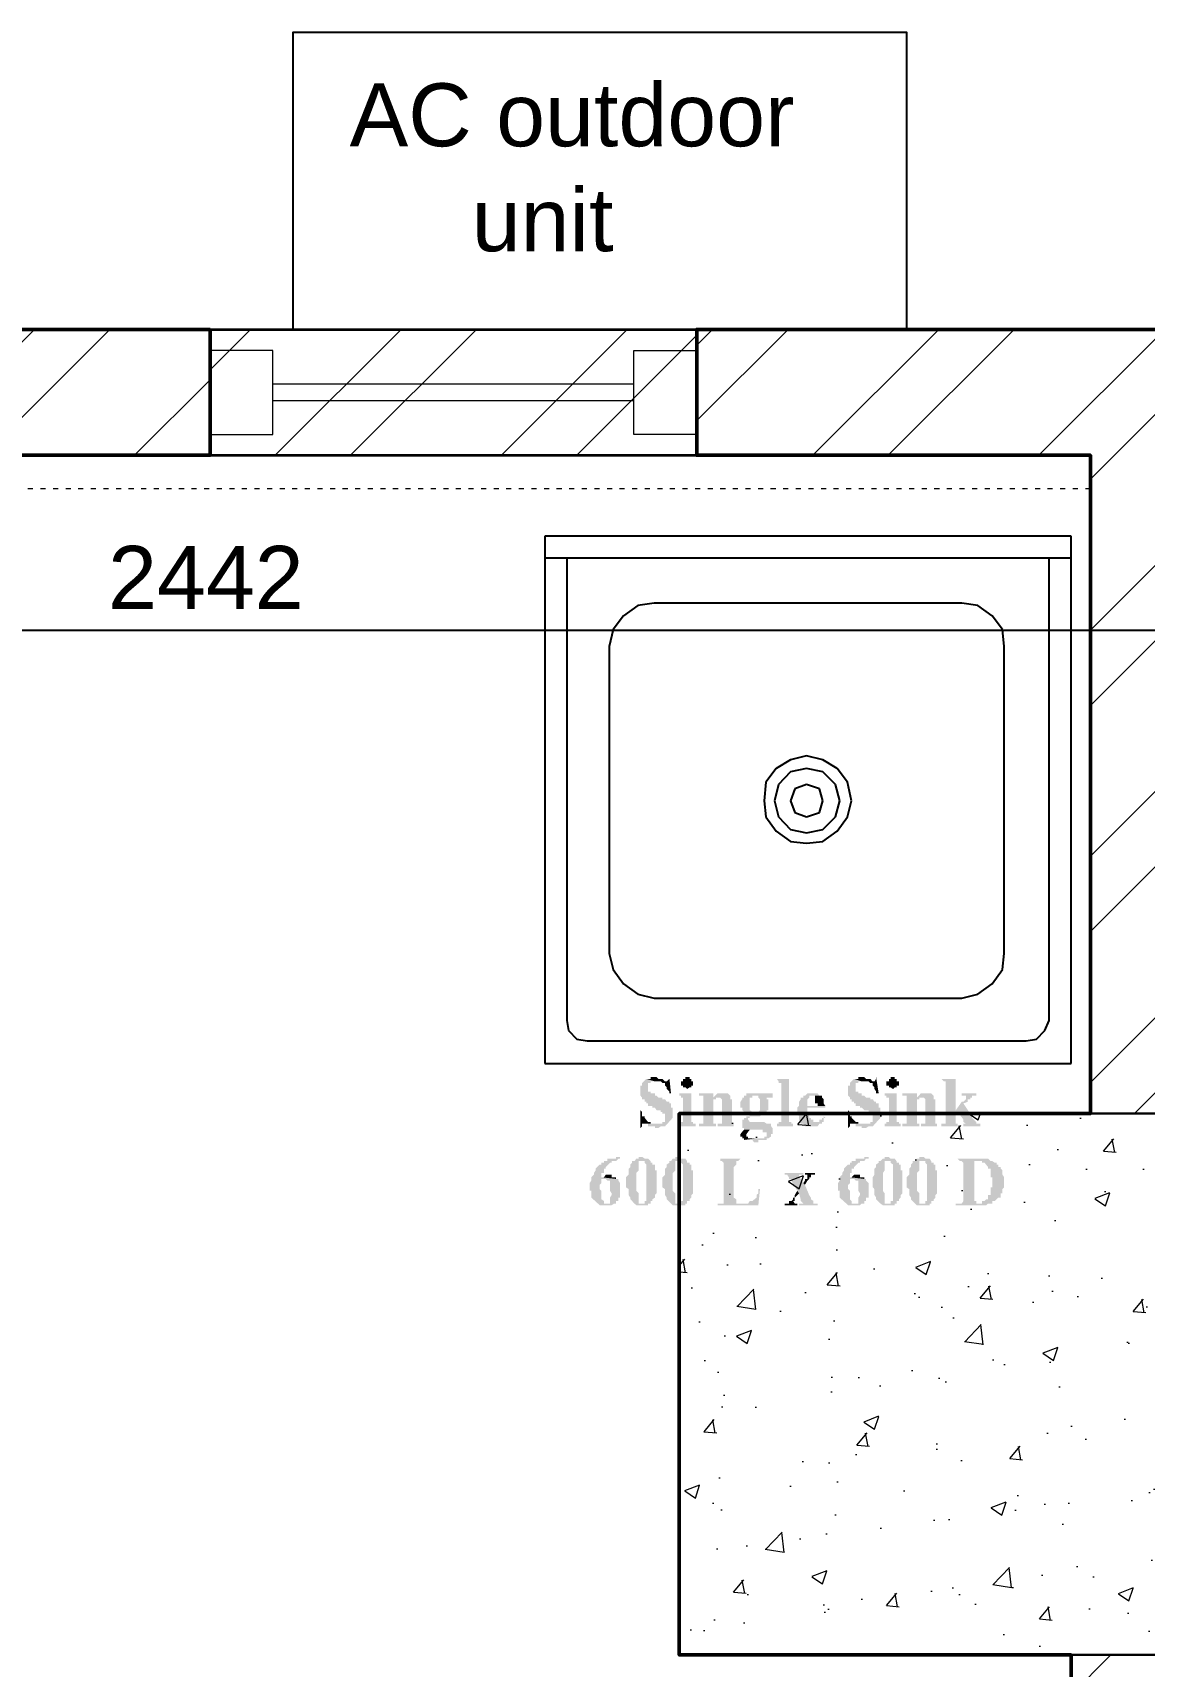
# Model space of a CAD drawing. Header units: millimetres. Extents: x 68727 to 319899, y -4876 to 265722.
# Drawn here: x 316072 to 317396, y 115647 to 117593 of the extents above; entities that cross this region are included whole.
import ezdxf

# ---------------------------------------------------------------- set-up
doc = ezdxf.new("R2010")
doc.units = ezdxf.units.MM
doc.linetypes.add('ACAD_ISO03W100', pattern=[30, 12, -18])
doc.linetypes.add('HIDDEN', pattern=[9.525, 6.35, -3.175])
doc.layers.add('glass', color=151, linetype='Continuous')
doc.layers.add('TEXTS', color=1, linetype='Continuous')
for name, color, linetype, lineweight in [('HACH', 252, 'Continuous', 13), ('LS_DR_Plan Beam', 9, 'HIDDEN', 0), ('LS_DR_Wall', 7, 'Continuous', 35), ('LS_DR_Window', 30, 'Continuous', 5), ('wall', 5, 'Continuous', 30)]:
    doc.layers.add(name, color=color, linetype=linetype, lineweight=lineweight)
doc.styles.get("Standard").update_dxf_attribs({"font": 'arial.ttf'})
doc.dimstyles.new('SC-25', dxfattribs={"dimtxt": 75, "dimasz": 0.4, "dimexe": 1, "dimexo": 100, "dimgap": 25, "dimtad": 1, "dimdec": 0, "dimzin": 0, "dimdsep": 46, "dimtxsty": 'Standard', "dimblk1": 'A1', "dimblk2": 'A1', "dimsah": 1, "dimcen": 0.09, "dimdle": 3, "dimclrd": 1, "dimclre": 1, "dimclrt": 1, "dimadec": 0, "dimazin": 0, "dimtfac": 1, "dimtdec": 0, "dimtofl": 0, "dimtmove": 0, "dimatfit": 2, "dimldrblk": 'A1', "dimfxl": 10, "dimfxlon": 1, "dimtolj": 1, "dimtzin": 0, "dimarcsym": 0})
pattern_1 = [(45, (-526060.14, -97174.19), (-134.70384, 134.70384), []), (45, (-525970.34, -97174.19), (-134.70384, 134.70384), [])]
pattern_2 = [(45, (141281.14, 34686.36), (-134.70384, 134.70384), []), (45, (141370.94, 34686.36), (-134.70384, 134.70384), [])]

# ---------------------------------------------------------------- blocks, each defined once
blk = doc.blocks.new('kitchen')
at = {"layer": 'glass', "linetype": 'Continuous', "lineweight": -3}
for points in [[(-8.29, 93.768), (-8.449, 93.592), (-8.537, 93.592), (-8.59, 93.556), (-8.66, 93.556), (-8.66, 93.592), (-8.801, 93.592), (-8.801, 93.645), (-8.502, 93.645), (-8.502, 93.68), (-8.449, 93.68), (-8.449, 93.856), (-8.502, 93.856), (-8.502, 93.891), (-8.537, 93.891), (-8.537, 93.927), (-8.625, 93.927), (-8.66, 93.98), (-8.713, 93.98), (-8.713, 94.015), (-8.801, 94.015), (-8.801, 94.068), (-8.837, 94.068), (-8.837, 94.103), (-8.872, 94.103), (-8.872, 94.156), (-8.925, 94.156), (-8.925, 94.191), (-8.96, 94.227), (-8.96, 94.438), (-8.925, 94.438), (-8.925, 94.491), (-8.837, 94.579), (-8.66, 94.526), (-8.749, 94.526), (-8.749, 94.491), (-8.801, 94.491), (-8.801, 94.315), (-8.749, 94.315), (-8.749, 94.28), (-8.66, 94.28), (-8.66, 94.227), (-8.625, 94.227), (-8.59, 94.191), (-8.502, 94.191), (-8.502, 94.156), (-8.449, 94.156), (-8.413, 94.103), (-8.361, 94.103), (-8.361, 94.068), (-8.325, 94.068), (-8.325, 93.98), (-8.29, 93.98), (-8.29, 93.768)], [(-8.449, 94.526), (-8.66, 94.526), (-8.837, 94.579), (-8.749, 94.579), (-8.749, 94.615), (-8.625, 94.615), (-8.59, 94.579), (-8.502, 94.579), (-8.449, 94.526)], [(-8.325, 94.28), (-8.361, 94.28), (-8.361, 94.315), (-8.413, 94.368), (-8.413, 94.403), (-8.449, 94.438), (-8.449, 94.491), (-8.502, 94.491), (-8.537, 94.526), (-8.413, 94.526), (-8.361, 94.579), (-8.361, 94.615), (-8.325, 94.28)], [(-7.867, 94.438), (-7.902, 94.438), (-7.902, 94.403), (-7.937, 94.403), (-7.99, 94.368), (-8.025, 94.403), (-8.078, 94.403), (-8.078, 94.438), (-8.114, 94.438), (-8.114, 94.526), (-8.078, 94.526), (-8.078, 94.579), (-8.025, 94.579), (-8.025, 94.615), (-7.937, 94.615), (-7.937, 94.579), (-7.902, 94.579), (-7.902, 94.526), (-7.867, 94.526), (-7.867, 94.438)], [(-5.785, 93.592), (-6.12, 93.592), (-6.12, 93.645), (-6.085, 93.645), (-6.085, 93.68), (-6.032, 93.68), (-6.032, 94.491), (-6.085, 94.491), (-6.085, 94.526), (-6.12, 94.579), (-5.873, 94.579), (-5.873, 93.68), (-5.821, 93.68), (-5.821, 93.645), (-5.785, 93.645), (-5.785, 93.592)], [(-3.968, 93.768), (-4.127, 93.592), (-4.215, 93.592), (-4.268, 93.556), (-4.356, 93.556), (-4.356, 93.592), (-4.48, 93.592), (-4.48, 93.645), (-4.18, 93.645), (-4.18, 93.68), (-4.127, 93.68), (-4.127, 93.856), (-4.18, 93.856), (-4.18, 93.891), (-4.215, 93.891), (-4.215, 93.927), (-4.304, 93.927), (-4.356, 93.98), (-4.392, 93.98), (-4.392, 94.015), (-4.48, 94.015), (-4.48, 94.068), (-4.515, 94.068), (-4.515, 94.103), (-4.568, 94.103), (-4.568, 94.156), (-4.603, 94.156), (-4.603, 94.191), (-4.639, 94.227), (-4.639, 94.438), (-4.603, 94.438), (-4.603, 94.491), (-4.515, 94.579), (-4.356, 94.526), (-4.427, 94.526), (-4.427, 94.491), (-4.48, 94.491), (-4.48, 94.315), (-4.427, 94.315), (-4.427, 94.28), (-4.356, 94.28), (-4.356, 94.227), (-4.304, 94.227), (-4.268, 94.191), (-4.18, 94.191), (-4.18, 94.156), (-4.127, 94.156), (-4.092, 94.103), (-4.057, 94.103), (-4.057, 94.068), (-4.004, 94.068), (-4.004, 93.98), (-3.968, 93.98), (-3.968, 93.768)], [(-4.127, 94.526), (-4.356, 94.526), (-4.515, 94.579), (-4.427, 94.579), (-4.427, 94.615), (-4.304, 94.615), (-4.268, 94.579), (-4.18, 94.579), (-4.127, 94.526)], [(-4.004, 94.28), (-4.057, 94.28), (-4.057, 94.315), (-4.092, 94.368), (-4.092, 94.403), (-4.127, 94.438), (-4.127, 94.491), (-4.18, 94.491), (-4.215, 94.526), (-4.092, 94.526), (-4.057, 94.579), (-4.057, 94.615), (-4.004, 94.28)], [(-3.58, 94.438), (-3.633, 94.438), (-3.633, 94.403), (-3.669, 94.403), (-3.704, 94.368), (-3.757, 94.403), (-3.792, 94.403), (-3.792, 94.438), (-3.845, 94.438), (-3.845, 94.526), (-3.792, 94.526), (-3.792, 94.579), (-3.757, 94.579), (-3.757, 94.615), (-3.669, 94.615), (-3.669, 94.579), (-3.633, 94.579), (-3.633, 94.526), (-3.58, 94.526), (-3.58, 94.438)], [(-2.363, 93.592), (-2.698, 93.592), (-2.698, 93.645), (-2.61, 93.645), (-2.61, 94.526), (-2.646, 94.526), (-2.698, 94.579), (-2.399, 94.579), (-2.399, 93.927), (-2.363, 93.891), (-2.399, 93.856), (-2.399, 93.645), (-2.363, 93.645), (-2.363, 93.592)], [(-7.814, 93.592), (-8.149, 93.592), (-8.149, 93.645), (-8.114, 93.645), (-8.114, 93.68), (-8.078, 93.68), (-8.078, 94.191), (-8.114, 94.191), (-8.114, 94.227), (-8.149, 94.227), (-8.149, 94.28), (-7.902, 94.28), (-7.902, 93.68), (-7.867, 93.68), (-7.867, 93.645), (-7.814, 93.645), (-7.814, 93.592)], [(-7.39, 93.592), (-7.743, 93.592), (-7.743, 93.645), (-7.655, 93.645), (-7.655, 94.227), (-7.743, 94.227), (-7.743, 94.28), (-7.443, 94.28), (-7.443, 94.191), (-7.39, 94.191), (-7.39, 94.156), (-7.443, 94.156), (-7.443, 93.645), (-7.39, 93.645), (-7.39, 93.592)], [(-7.02, 93.592), (-7.355, 93.592), (-7.355, 93.645), (-7.267, 93.645), (-7.267, 94.156), (-7.302, 94.191), (-7.443, 94.191), (-7.355, 94.28), (-7.143, 94.28), (-7.091, 94.227), (-7.091, 94.156), (-7.055, 94.156), (-7.055, 93.645), (-7.02, 93.645), (-7.02, 93.592)], [(-6.42, 93.856), (-6.473, 93.803), (-6.685, 93.803), (-6.72, 93.856), (-6.755, 93.856), (-6.844, 93.927), (-6.844, 93.98), (-6.879, 93.98), (-6.879, 94.103), (-6.844, 94.156), (-6.844, 94.191), (-6.808, 94.191), (-6.808, 94.227), (-6.755, 94.227), (-6.755, 94.28), (-6.597, 94.227), (-6.632, 94.227), (-6.632, 94.191), (-6.685, 94.191), (-6.685, 93.927), (-6.632, 93.891), (-6.632, 93.856), (-6.42, 93.856)], [(-6.209, 94.191), (-6.332, 94.191), (-6.332, 94.156), (-6.297, 94.156), (-6.297, 93.927), (-6.332, 93.927), (-6.332, 93.891), (-6.385, 93.891), (-6.385, 93.856), (-6.508, 93.856), (-6.508, 93.891), (-6.473, 93.927), (-6.473, 94.156), (-6.508, 94.191), (-6.508, 94.227), (-6.597, 94.227), (-6.755, 94.28), (-6.209, 94.28), (-6.209, 94.191)], [(-5.115, 93.98), (-5.485, 93.98), (-5.485, 93.856), (-5.45, 93.803), (-5.45, 93.768), (-5.415, 93.768), (-5.415, 93.733), (-5.362, 93.733), (-5.362, 93.68), (-5.626, 93.68), (-5.662, 93.733), (-5.662, 93.803), (-5.697, 93.856), (-5.697, 93.98), (-5.662, 94.015), (-5.662, 94.103), (-5.626, 94.156), (-5.626, 94.191), (-5.574, 94.191), (-5.574, 94.227), (-5.538, 94.227), (-5.485, 94.28), (-5.274, 94.28), (-5.238, 94.227), (-5.45, 94.227), (-5.45, 94.191), (-5.485, 94.156), (-5.485, 94.015), (-5.115, 94.015), (-5.115, 93.98)], [(-5.115, 94.015), (-5.274, 94.015), (-5.274, 94.068), (-5.327, 94.068), (-5.327, 94.227), (-5.186, 94.227), (-5.186, 94.191), (-5.15, 94.156), (-5.15, 94.068), (-5.115, 94.015)], [(-3.545, 93.592), (-3.88, 93.592), (-3.88, 93.645), (-3.845, 93.645), (-3.845, 93.68), (-3.792, 93.68), (-3.792, 94.191), (-3.845, 94.191), (-3.845, 94.227), (-3.88, 94.227), (-3.88, 94.28), (-3.633, 94.28), (-3.633, 93.68), (-3.58, 93.68), (-3.58, 93.645), (-3.545, 93.645), (-3.545, 93.592)], [(-3.157, 93.592), (-3.51, 93.592), (-3.51, 93.645), (-3.422, 93.645), (-3.422, 94.227), (-3.51, 94.227), (-3.51, 94.28), (-3.21, 94.28), (-3.21, 94.191), (-3.157, 94.191), (-3.157, 94.156), (-3.21, 94.156), (-3.21, 93.645), (-3.157, 93.645), (-3.157, 93.592)], [(-2.787, 93.592), (-3.122, 93.592), (-3.122, 93.645), (-3.034, 93.645), (-3.034, 94.156), (-3.069, 94.191), (-3.21, 94.191), (-3.122, 94.28), (-2.91, 94.28), (-2.857, 94.227), (-2.857, 94.156), (-2.822, 94.156), (-2.822, 93.645), (-2.787, 93.645), (-2.787, 93.592)], [(-1.887, 93.592), (-2.24, 93.592), (-2.24, 93.645), (-2.187, 93.645), (-2.24, 93.68), (-2.24, 93.733), (-2.363, 93.891), (-2.399, 93.927), (-2.275, 94.103), (-2.24, 94.103), (-2.187, 94.156), (-2.187, 94.227), (-2.275, 94.227), (-2.275, 94.28), (-1.975, 94.28), (-1.975, 94.227), (-2.063, 94.227), (-2.063, 94.191), (-2.099, 94.191), (-2.099, 94.156), (-2.152, 94.156), (-2.152, 94.103), (-2.24, 94.068), (-2.063, 93.803), (-2.063, 93.768), (-1.975, 93.68), (-1.975, 93.645), (-1.887, 93.645), (-1.887, 93.592)], [(-8.749, 93.645), (-8.925, 93.645), (-8.925, 93.592), (-8.96, 93.556), (-8.96, 93.927), (-8.925, 93.891), (-8.925, 93.803), (-8.872, 93.803), (-8.872, 93.768), (-8.801, 93.68), (-8.749, 93.68), (-8.749, 93.645)], [(-6.209, 93.433), (-6.244, 93.433), (-6.244, 93.38), (-6.297, 93.345), (-6.332, 93.345), (-6.332, 93.309), (-6.508, 93.309), (-6.508, 93.256), (-6.597, 93.256), (-6.632, 93.309), (-6.808, 93.309), (-6.544, 93.345), (-6.385, 93.345), (-6.385, 93.38), (-6.332, 93.38), (-6.332, 93.468), (-6.42, 93.468), (-6.42, 93.521), (-6.808, 93.521), (-6.808, 93.556), (-6.844, 93.556), (-6.844, 93.733), (-6.808, 93.733), (-6.808, 93.768), (-6.755, 93.768), (-6.755, 93.803), (-6.685, 93.803), (-6.685, 93.768), (-6.72, 93.768), (-6.72, 93.733), (-6.685, 93.68), (-6.385, 93.68), (-6.332, 93.645), (-6.244, 93.645), (-6.244, 93.592), (-6.209, 93.556), (-6.209, 93.433)], [(-5.115, 93.768), (-5.15, 93.768), (-5.15, 93.68), (-5.186, 93.68), (-5.186, 93.645), (-5.238, 93.645), (-5.274, 93.592), (-5.538, 93.592), (-5.574, 93.645), (-5.626, 93.645), (-5.626, 93.68), (-5.238, 93.68), (-5.238, 93.733), (-5.186, 93.733), (-5.186, 93.768), (-5.15, 93.768), (-5.15, 93.803), (-5.115, 93.768)], [(-4.427, 93.645), (-4.603, 93.645), (-4.603, 93.592), (-4.639, 93.556), (-4.639, 93.927), (-4.603, 93.891), (-4.603, 93.803), (-4.568, 93.803), (-4.568, 93.768), (-4.48, 93.68), (-4.427, 93.68), (-4.427, 93.645)], [(-6.544, 93.345), (-6.808, 93.309), (-6.808, 93.345), (-6.844, 93.345), (-6.844, 93.38), (-6.879, 93.38), (-6.879, 93.433), (-6.808, 93.521), (-6.685, 93.521), (-6.755, 93.433), (-6.755, 93.38), (-6.72, 93.38), (-6.72, 93.345), (-6.544, 93.345)], [(-9.384, 92.921), (-9.419, 92.921), (-9.472, 92.868), (-9.56, 92.868), (-9.56, 92.833), (-9.595, 92.833), (-9.683, 92.745), (-9.683, 92.71), (-9.719, 92.71), (-9.719, 92.621), (-9.772, 92.621), (-9.772, 92.533), (-9.472, 92.498), (-9.772, 92.498), (-9.772, 92.41), (-9.807, 92.375), (-9.807, 92.286), (-9.772, 92.251), (-9.772, 92.075), (-9.719, 92.039), (-9.719, 91.986), (-9.507, 91.986), (-9.56, 91.951), (-9.807, 91.951), (-9.983, 92.11), (-9.983, 92.251), (-10.019, 92.251), (-10.019, 92.41), (-9.983, 92.463), (-9.983, 92.533), (-9.93, 92.586), (-9.93, 92.621), (-9.895, 92.674), (-9.895, 92.71), (-9.807, 92.798), (-9.772, 92.798), (-9.772, 92.833), (-9.719, 92.833), (-9.719, 92.868), (-9.648, 92.868), (-9.648, 92.921), (-9.472, 92.921), (-9.472, 92.957), (-9.384, 92.957), (-9.384, 92.921)], [(-8.801, 92.921), (-8.925, 92.868), (-8.996, 92.868), (-8.996, 92.674), (-9.048, 92.621), (-9.048, 92.251), (-8.996, 92.198), (-8.996, 91.986), (-9.084, 91.986), (-9.172, 92.075), (-9.172, 92.11), (-9.207, 92.163), (-9.207, 92.286), (-9.26, 92.322), (-9.26, 92.533), (-9.207, 92.586), (-9.207, 92.71), (-9.172, 92.745), (-9.172, 92.798), (-9.137, 92.833), (-9.137, 92.868), (-9.084, 92.868), (-9.048, 92.921), (-8.996, 92.921), (-8.996, 92.957), (-8.925, 92.957), (-8.872, 92.921), (-8.801, 92.921)], [(-8.625, 92.198), (-8.66, 92.163), (-8.66, 92.11), (-8.713, 92.075), (-8.713, 92.039), (-8.749, 92.039), (-8.749, 91.986), (-8.801, 91.986), (-8.801, 91.951), (-9.048, 91.951), (-9.084, 91.986), (-8.872, 91.986), (-8.872, 92.039), (-8.837, 92.039), (-8.837, 92.798), (-8.872, 92.833), (-8.872, 92.868), (-8.925, 92.868), (-8.801, 92.921), (-8.749, 92.868), (-8.749, 92.833), (-8.713, 92.833), (-8.713, 92.798), (-8.66, 92.798), (-8.66, 92.674), (-8.625, 92.674), (-8.625, 92.198)], [(-8.025, 92.921), (-8.149, 92.868), (-8.237, 92.868), (-8.237, 92.674), (-8.29, 92.621), (-8.29, 92.251), (-8.237, 92.198), (-8.237, 91.986), (-8.325, 91.986), (-8.413, 92.075), (-8.413, 92.11), (-8.449, 92.163), (-8.449, 92.286), (-8.502, 92.322), (-8.502, 92.533), (-8.449, 92.586), (-8.449, 92.71), (-8.413, 92.745), (-8.413, 92.798), (-8.361, 92.833), (-8.361, 92.868), (-8.325, 92.868), (-8.29, 92.921), (-8.237, 92.921), (-8.237, 92.957), (-8.149, 92.957), (-8.114, 92.921), (-8.025, 92.921)], [(-7.867, 92.198), (-7.902, 92.163), (-7.902, 92.11), (-7.937, 92.075), (-7.937, 92.039), (-7.99, 92.039), (-7.99, 91.986), (-8.025, 91.986), (-8.025, 91.951), (-8.29, 91.951), (-8.325, 91.986), (-8.114, 91.986), (-8.114, 92.039), (-8.078, 92.039), (-8.078, 92.798), (-8.114, 92.833), (-8.114, 92.868), (-8.149, 92.868), (-8.025, 92.921), (-7.99, 92.868), (-7.99, 92.833), (-7.937, 92.833), (-7.937, 92.798), (-7.902, 92.798), (-7.902, 92.674), (-7.867, 92.674), (-7.867, 92.198)], [(-6.879, 92.921), (-6.932, 92.868), (-6.967, 92.868), (-6.967, 92.798), (-7.02, 92.745), (-7.02, 92.11), (-6.967, 92.075), (-6.967, 91.986), (-7.232, 91.986), (-7.232, 92.833), (-7.267, 92.868), (-7.302, 92.868), (-7.302, 92.921), (-6.879, 92.921)], [(-4.215, 92.921), (-4.268, 92.921), (-4.304, 92.868), (-4.392, 92.868), (-4.392, 92.833), (-4.427, 92.833), (-4.515, 92.745), (-4.515, 92.71), (-4.568, 92.71), (-4.568, 92.621), (-4.603, 92.621), (-4.603, 92.533), (-4.304, 92.498), (-4.603, 92.498), (-4.603, 92.41), (-4.639, 92.375), (-4.639, 92.286), (-4.603, 92.251), (-4.603, 92.075), (-4.568, 92.039), (-4.568, 91.986), (-4.356, 91.986), (-4.392, 91.951), (-4.639, 91.951), (-4.815, 92.11), (-4.815, 92.251), (-4.85, 92.251), (-4.85, 92.41), (-4.815, 92.463), (-4.815, 92.533), (-4.762, 92.586), (-4.762, 92.621), (-4.727, 92.674), (-4.727, 92.71), (-4.639, 92.798), (-4.603, 92.798), (-4.603, 92.833), (-4.568, 92.833), (-4.568, 92.868), (-4.48, 92.868), (-4.48, 92.921), (-4.304, 92.921), (-4.304, 92.957), (-4.215, 92.957), (-4.215, 92.921)], [(-3.669, 92.921), (-3.792, 92.868), (-3.88, 92.868), (-3.88, 92.674), (-3.916, 92.621), (-3.916, 92.251), (-3.88, 92.198), (-3.88, 91.986), (-3.968, 91.986), (-4.057, 92.075), (-4.057, 92.11), (-4.092, 92.163), (-4.092, 92.286), (-4.127, 92.322), (-4.127, 92.533), (-4.092, 92.586), (-4.092, 92.71), (-4.057, 92.745), (-4.057, 92.798), (-4.004, 92.833), (-4.004, 92.868), (-3.968, 92.868), (-3.916, 92.921), (-3.88, 92.921), (-3.88, 92.957), (-3.792, 92.957), (-3.757, 92.921), (-3.669, 92.921)], [(-3.51, 92.198), (-3.545, 92.163), (-3.545, 92.11), (-3.58, 92.075), (-3.58, 92.039), (-3.633, 92.039), (-3.633, 91.986), (-3.669, 91.986), (-3.669, 91.951), (-3.916, 91.951), (-3.968, 91.986), (-3.757, 91.986), (-3.757, 92.039), (-3.704, 92.039), (-3.704, 92.798), (-3.757, 92.833), (-3.757, 92.868), (-3.792, 92.868), (-3.669, 92.921), (-3.633, 92.868), (-3.633, 92.833), (-3.58, 92.833), (-3.58, 92.798), (-3.545, 92.798), (-3.545, 92.674), (-3.51, 92.674), (-3.51, 92.198)], [(-2.945, 92.921), (-3.069, 92.868), (-3.157, 92.868), (-3.157, 92.674), (-3.21, 92.621), (-3.21, 92.251), (-3.157, 92.198), (-3.157, 91.986), (-3.245, 91.986), (-3.333, 92.075), (-3.333, 92.11), (-3.369, 92.163), (-3.369, 92.286), (-3.422, 92.322), (-3.422, 92.533), (-3.369, 92.586), (-3.369, 92.71), (-3.333, 92.745), (-3.333, 92.798), (-3.298, 92.833), (-3.298, 92.868), (-3.245, 92.868), (-3.21, 92.921), (-3.157, 92.921), (-3.157, 92.957), (-3.069, 92.957), (-3.034, 92.921), (-2.945, 92.921)], [(-2.787, 92.198), (-2.822, 92.163), (-2.822, 92.11), (-2.857, 92.075), (-2.857, 92.039), (-2.91, 92.039), (-2.91, 91.986), (-2.945, 91.986), (-2.945, 91.951), (-3.21, 91.951), (-3.245, 91.986), (-3.034, 91.986), (-3.034, 92.039), (-2.998, 92.039), (-2.998, 92.798), (-3.034, 92.833), (-3.034, 92.868), (-3.069, 92.868), (-2.945, 92.921), (-2.91, 92.868), (-2.91, 92.833), (-2.857, 92.833), (-2.857, 92.798), (-2.822, 92.798), (-2.822, 92.674), (-2.787, 92.674), (-2.787, 92.198)], [(-1.728, 91.986), (-1.764, 91.951), (-2.399, 91.951), (-2.399, 91.986), (-2.275, 91.986), (-2.24, 92.039), (-2.24, 92.833), (-2.275, 92.868), (-2.011, 92.868), (-2.011, 92.039), (-1.975, 92.039), (-1.975, 91.986), (-1.728, 91.986)], [(-1.393, 92.322), (-1.428, 92.286), (-1.428, 92.198), (-1.464, 92.198), (-1.464, 92.11), (-1.517, 92.11), (-1.587, 92.039), (-1.64, 92.039), (-1.64, 91.986), (-1.852, 91.986), (-1.852, 92.039), (-1.799, 92.039), (-1.764, 92.075), (-1.728, 92.075), (-1.728, 92.163), (-1.675, 92.163), (-1.675, 92.322), (-1.64, 92.322), (-1.64, 92.533), (-1.675, 92.533), (-1.675, 92.71), (-1.728, 92.71), (-1.728, 92.745), (-1.799, 92.833), (-1.852, 92.833), (-1.852, 92.868), (-2.31, 92.868), (-2.363, 92.921), (-1.728, 92.921), (-1.675, 92.868), (-1.64, 92.868), (-1.587, 92.833), (-1.552, 92.833), (-1.552, 92.798), (-1.517, 92.798), (-1.517, 92.745), (-1.464, 92.745), (-1.464, 92.71), (-1.428, 92.674), (-1.428, 92.586), (-1.393, 92.533), (-1.393, 92.322)], [(-9.472, 92.498), (-9.772, 92.533), (-9.719, 92.533), (-9.683, 92.586), (-9.56, 92.586), (-9.56, 92.533), (-9.472, 92.533), (-9.472, 92.498)], [(-9.384, 92.11), (-9.419, 92.11), (-9.419, 92.039), (-9.472, 92.039), (-9.472, 91.986), (-9.595, 91.986), (-9.595, 92.11), (-9.56, 92.163), (-9.56, 92.198), (-9.595, 92.251), (-9.595, 92.463), (-9.648, 92.463), (-9.683, 92.498), (-9.419, 92.498), (-9.419, 92.463), (-9.384, 92.41), (-9.384, 92.11)], [(-5.274, 91.951), (-5.662, 91.951), (-5.662, 91.986), (-5.574, 91.986), (-5.626, 92.039), (-5.626, 92.075), (-5.662, 92.198), (-5.697, 92.251), (-5.821, 92.463), (-5.821, 92.498), (-5.873, 92.498), (-5.873, 92.533), (-5.909, 92.586), (-5.962, 92.586), (-5.962, 92.621), (-5.574, 92.621), (-5.574, 92.586), (-5.662, 92.586), (-5.662, 92.533), (-5.626, 92.498), (-5.574, 92.41), (-5.538, 92.375), (-5.45, 92.163), (-5.415, 92.11), (-5.415, 92.075), (-5.362, 92.039), (-5.362, 91.986), (-5.274, 91.986), (-5.274, 91.951)], [(-5.327, 92.586), (-5.415, 92.586), (-5.415, 92.533), (-5.45, 92.533), (-5.45, 92.498), (-5.485, 92.463), (-5.538, 92.375), (-5.574, 92.41), (-5.538, 92.463), (-5.538, 92.498), (-5.485, 92.498), (-5.485, 92.586), (-5.538, 92.586), (-5.538, 92.621), (-5.327, 92.621), (-5.327, 92.586)], [(-4.304, 92.498), (-4.603, 92.533), (-4.568, 92.533), (-4.515, 92.586), (-4.392, 92.586), (-4.392, 92.533), (-4.304, 92.533), (-4.304, 92.498)], [(-4.215, 92.11), (-4.268, 92.11), (-4.268, 92.039), (-4.304, 92.039), (-4.304, 91.986), (-4.427, 91.986), (-4.427, 92.11), (-4.392, 92.163), (-4.392, 92.198), (-4.427, 92.251), (-4.427, 92.463), (-4.48, 92.463), (-4.515, 92.498), (-4.268, 92.498), (-4.268, 92.463), (-4.215, 92.41), (-4.215, 92.11)], [(-6.473, 92.286), (-6.508, 91.951), (-7.355, 91.951), (-7.355, 91.986), (-6.72, 91.986), (-6.685, 92.039), (-6.632, 92.039), (-6.544, 92.11), (-6.544, 92.163), (-6.508, 92.198), (-6.508, 92.286), (-6.473, 92.286)], [(-5.662, 92.198), (-5.75, 92.11), (-5.75, 92.039), (-5.785, 92.039), (-5.75, 91.986), (-5.697, 91.986), (-5.697, 91.951), (-5.962, 91.951), (-5.962, 91.986), (-5.873, 91.986), (-5.873, 92.039), (-5.821, 92.039), (-5.785, 92.075), (-5.785, 92.11), (-5.75, 92.11), (-5.75, 92.163), (-5.697, 92.251), (-5.662, 92.198)]]:
    blk.add_hatch(color=256, dxfattribs=at).paths.add_polyline_path(points)
at = {"layer": 'glass', "lineweight": -3}
for p, q in [((0, 105.868), (-10.953, 105.868)), ((-10.953, 105.868), (-10.953, 94.897)), ((0, 94.897), (0, 105.868)), ((0, 105.41), (-10.953, 105.41)), ((-10.495, 105.41), (-10.495, 95.796)), ((-0.458, 95.796), (-0.458, 105.41)), ((-9.013, 104.422), (-9.313, 104.21)), ((-8.678, 104.475), (-9.013, 104.422)), ((-2.275, 104.475), (-8.678, 104.475)), ((-8.678, 104.475), (-8.678, 104.475)), ((-1.94, 104.422), (-2.275, 104.475)), ((-1.64, 104.21), (-1.94, 104.422)), ((-9.313, 104.21), (-9.525, 103.928)), ((-1.428, 103.928), (-1.64, 104.21)), ((-9.525, 103.928), (-9.613, 103.575)), ((-1.393, 103.575), (-1.428, 103.928)), ((-9.613, 103.575), (-9.613, 97.19)), ((-1.393, 97.19), (-1.393, 103.575)), ((-5.503, 101.3), (-5.838, 101.212)), ((-5.168, 101.212), (-5.503, 101.3)), ((-6.138, 101.035), (-6.35, 100.753)), ((-5.838, 101.212), (-6.138, 101.035)), ((-5.838, 100.965), (-6.085, 100.7)), ((-5.503, 101.035), (-5.838, 100.965)), ((-5.168, 100.965), (-5.503, 101.035)), ((-4.868, 101.035), (-5.168, 101.212)), ((-4.903, 100.7), (-5.168, 100.965)), ((-4.656, 100.753), (-4.868, 101.035)), ((-6.35, 100.753), (-6.385, 100.365)), ((-6.085, 100.7), (-6.173, 100.365)), ((-5.75, 100.612), (-5.838, 100.365)), ((-5.503, 100.7), (-5.75, 100.612)), ((-5.238, 100.612), (-5.503, 100.7)), ((-5.168, 100.365), (-5.238, 100.612)), ((-4.815, 100.365), (-4.903, 100.7)), ((-4.568, 100.365), (-4.656, 100.753)), ((-6.385, 100.365), (-6.35, 100.03)), ((-6.385, 100.365), (-6.385, 100.365)), ((-6.173, 100.365), (-6.085, 100.03)), ((-6.173, 100.365), (-6.173, 100.365)), ((-5.838, 100.365), (-5.75, 100.118)), ((-5.838, 100.365), (-5.838, 100.365)), ((-5.238, 100.118), (-5.168, 100.365)), ((-4.903, 100.03), (-4.815, 100.365)), ((-4.656, 100.03), (-4.568, 100.365)), ((-6.35, 100.03), (-6.138, 99.73)), ((-6.085, 100.03), (-5.838, 99.765)), ((-5.75, 100.118), (-5.503, 100.03)), ((-5.503, 100.03), (-5.238, 100.118)), ((-5.168, 99.765), (-4.903, 100.03)), ((-4.868, 99.73), (-4.656, 100.03)), ((-6.138, 99.73), (-5.838, 99.518)), ((-5.838, 99.765), (-5.503, 99.695)), ((-5.503, 99.695), (-5.168, 99.765)), ((-5.168, 99.518), (-4.868, 99.73)), ((-5.838, 99.518), (-5.503, 99.483)), ((-5.503, 99.483), (-5.168, 99.518)), ((-9.613, 97.19), (-9.525, 96.855)), ((-1.428, 96.855), (-1.393, 97.19)), ((-9.525, 96.855), (-9.313, 96.555)), ((-1.64, 96.555), (-1.428, 96.855)), ((-9.313, 96.555), (-9.013, 96.343)), ((-1.94, 96.343), (-1.64, 96.555)), ((-9.013, 96.343), (-8.678, 96.255)), ((-8.678, 96.255), (-2.275, 96.255)), ((-2.275, 96.255), (-1.94, 96.343)), ((-10.495, 95.796), (-10.46, 95.585)), ((-10.46, 95.585), (-10.283, 95.408)), ((-0.723, 95.408), (-0.546, 95.585)), ((-0.546, 95.585), (-0.458, 95.796)), ((-10.283, 95.408), (-10.071, 95.373)), ((-10.071, 95.373), (-0.935, 95.373)), ((-0.935, 95.373), (-0.723, 95.408)), ((-10.953, 94.897), (0, 94.897))]:
    blk.add_line(p, q, dxfattribs=at)
blk = doc.blocks.new('A1')
at = {"layer": 'wall', "color": 1}
for p, q in [((-138.1, 0), (-167.3, 40.5)), ((-167.3, -40.5), (-138.1, 0))]:
    blk.add_line(p, q, dxfattribs=at)
for centre, start, end in [((53.3, 586.5), 248, 264.8035), ((53.3, -586.5), 95.1965, 112)]:
    blk.add_arc(centre, 588.9, start, end, dxfattribs=at)
blk = doc.blocks.new('*D1064')
at = {"color": 1, "lineweight": -2, "transparency": 16777216}
for p, q in [((315056.8, 116871.5), (315056.8, 116882.5)), ((315057.2, 116881.5), (317498.5, 116881.5)), ((317498.9, 116871.5), (317498.9, 116882.5))]:
    blk.add_line(p, q, dxfattribs=at)
at = {"layer": 'Defpoints', "color": 0, "transparency": 16777216}
for p in [(317498.9, 116881.5), (315056.8, 116385.2), (317498.9, 116385.2)]:
    blk.add_point(p, dxfattribs=at)
at = {"color": 1, "lineweight": -2, "transparency": 16777216, "xscale": 0.4, "yscale": 0.4, "zscale": 0.4, "rotation": 180}
blk.add_blockref('A1', (315056.8, 116881.5), dxfattribs=at)
at = {"color": 1, "lineweight": -2, "transparency": 16777216, "xscale": 0.4, "yscale": 0.4, "zscale": 0.4}
blk.add_blockref('A1', (317498.9, 116881.5), dxfattribs=at)
at = {"color": 1, "transparency": 16777216, "insert": (316277.9, 116944.2), "char_height": 75, "attachment_point": 5}
blk.add_mtext('\\A1;2442', dxfattribs=at)

msp = doc.modelspace()

# ---------------------------------------------------------------- hatches: boundary and pattern name
at = {"layer": 'HACH'}
h = msp.add_hatch(dxfattribs=at)
h.set_pattern_fill('ANSI32', color=5, scale=20)
h.set_pattern_definition(pattern_2)
h.paths.add_polyline_path([(313703.9, 117239.6), (314298.9, 117239.6), (314298.9, 117089.6), (313703.9, 117089.6)])
h.paths.add_polyline_path([(314743.9, 117239.6), (315340.9, 117239.6), (315340.9, 117089.6), (314743.9, 117089.6)])
h.paths.add_polyline_path([(316282.9, 117239.6), (316862.9, 117239.6), (316862.9, 117089.6), (316282.9, 117089.6)])
h = msp.add_hatch(dxfattribs=at)
h.set_pattern_fill('ANSI32', color=256, scale=20)
h.set_pattern_definition(pattern_1)
h.paths.add_polyline_path([(316282.9, 117239.6), (315340.9, 117239.6), (315340.9, 117089.6), (316282.9, 117089.6)])
h = msp.add_hatch(dxfattribs=at)
h.set_pattern_fill('ANSI32', color=256, scale=20)
h.set_pattern_definition(pattern_1)
h.paths.add_polyline_path([(317498.9, 117239.6), (316862.9, 117239.6), (316862.9, 117089.6), (317331.9, 117089.6), (317331.9, 116305.6), (317498.9, 116305.6)])
h = msp.add_hatch(dxfattribs=at)
h.set_pattern_fill('AR-CONC', color=256)
h.set_pattern_definition([(50, (-526060.14, -97174.19), (182.18467, -15.939086), [19.05, -209.55]), (355, (-526060.14, -97174.19), (-35.24342, 191.056845), [15.24, -167.640584]), (100.451445, (-526044.96, -97175.52), (146.941247, 175.117752), [16.19001, -178.090245]), (46.1842, (-526060.14, -97123.4), (271.07904, -42.04233), [28.575, -314.325]), (96.635558, (-526037.55, -97126.9), (237.404134, 247.426125), [24.28502, -267.13561]), (351.18415, (-526060.14, -97123.4), (237.40413, 247.426125), [22.85997, -251.45973]), (21, (-526034.74, -97136.09), (151.61439, -102.265198), [19.05, -209.55]), (326, (-526034.74, -97136.09), (61.80203, 184.187966), [15.24, -167.64]), (71.451445, (-526022.1, -97144.61), (213.41642, 81.92277), [16.19001, -178.089938]), (37.5, (-526060.14, -97174.19), (3.0886033, 84.555039), [0, -165.608, 0, -170.18, 0, -168.275]), (7.5, (-526060.14, -97174.19), (66.8196625, 100.180575), [0, -97.028, 0, -161.798, 0, -64.135]), (327.5, (-526116.78, -97174.19), (135.590595, -5.728744), [0, -63.5, 0, -198.12, 0, -262.89]), (317.5, (-526142.18, -97174.19), (148.129181, 25.426491), [0, -82.55, 0, -131.572, 0, -186.69])])
h.paths.add_polyline_path([(317498.9, 116305.6), (316841.9, 116305.6), (316841.9, 115660.6), (317498.9, 115660.6)])
h = msp.add_hatch(dxfattribs=at)
h.set_pattern_fill('ANSI32', color=256, scale=20)
h.set_pattern_definition(pattern_2)
h.paths.add_polyline_path([(317498.9, 115660.6), (317308.9, 115660.6), (317308.9, 114397.6), (317331.8, 114217.6), (317308.9, 114217.6), (317308.9, 111540.6), (317498.9, 111540.6)])

# ---------------------------------------------------------------- linework, layer by layer
msp.add_lwpolyline([(316381.5, 117239.6), (317113.1, 117239.6), (317113.1, 117593.1), (316381.5, 117593.1)], close=True)
at = {"color": 5}
msp.add_lwpolyline([(316282.9, 117239.6), (316862.9, 117239.6), (316862.9, 117089.6), (316282.9, 117089.6)], close=True, dxfattribs=at)
at = {"layer": 'LS_DR_Plan Beam', "linetype": 'ACAD_ISO03W100', "ltscale": 0.5}
msp.add_line((317331.9, 117049.6), (313473.9, 117049.6), dxfattribs=at)
at = {"layer": 'LS_DR_Wall', "color": 8, "ltscale": 0.25}
for p, q in [((316282.9, 117239.6), (316862.9, 117239.6)), ((316282.9, 117089.6), (316862.9, 117089.6))]:
    msp.add_line(p, q, dxfattribs=at)
at = {"layer": 'LS_DR_Wall', "lineweight": 50, "ltscale": 0.25}
msp.add_lwpolyline([(316282.9, 117239.6), (315340.9, 117239.6), (315340.9, 117089.6), (316282.9, 117089.6)], close=True, dxfattribs=at)
msp.add_lwpolyline([(317498.9, 110029.6), (317498.9, 117239.6), (316862.9, 117239.6), (316862.9, 117089.6), (317331.9, 117089.6), (317331.9, 116305.6), (316841.9, 116305.6), (316841.9, 115660.6), (317308.9, 115660.6), (317308.9, 114397.6), (317308.9, 114397.6), (317308.9, 114217.6), (317308.9, 114217.6), (317308.9, 111540.6), (316878.9, 111540.6), (316878.9, 110930.6), (317308.9, 110930.6), (317308.9, 110029.6)], dxfattribs=at)
at = {"layer": 'LS_DR_Wall', "lineweight": 30, "ltscale": 0.25}
msp.add_lwpolyline([(316841.9, 116305.6), (317498.9, 116305.6), (317498.9, 115660.6), (316841.9, 115660.6)], close=True, dxfattribs=at)
at = {"layer": 'LS_DR_Window', "ltscale": 0.25}
for points in [[(316282.9, 117214.6), (316282.9, 117114.6), (316357.9, 117114.6), (316357.9, 117214.6)], [(316862.9, 117214.6), (316862.9, 117114.6), (316787.9, 117114.6), (316787.9, 117214.6)]]:
    msp.add_lwpolyline(points, close=True, dxfattribs=at)
for points in [[(316357.9, 117174.6), (316787.9, 117174.6)], [(316787.9, 117154.6), (316357.9, 117154.6)]]:
    msp.add_lwpolyline(points, dxfattribs=at)

# ---------------------------------------------------------------- block references
at = {"xscale": 57.26691736061191, "yscale": 57.26691736061191, "zscale": 57.26691736061191}
msp.add_blockref('kitchen', (317308.9, 110930.6), dxfattribs=at)

# ---------------------------------------------------------------- texts
at = {"layer": 'TEXTS', "linetype": 'Continuous', "lineweight": 25, "insert": (316449.2, 117532.7), "char_height": 75, "attachment_point": 1, "rotation": 360}
msp.add_mtext_dynamic_manual_height_columns('AC outdoor \\P     unit ', width=1370.22, gutter_width=12.5, heights=[0], dxfattribs=at)

# ---------------------------------------------------------------- dimensions: what is measured, and where the dimension line sits
dim = msp.add_linear_dim(base=(317498.9, 116881.5), p1=(315056.8, 116385.2), p2=(317498.9, 116385.2), dimstyle='SC-25')
dim.commit()
dim.dimension.update_dxf_attribs({"geometry": '*D1064', "text_midpoint": (316277.9, 116944.2)})

doc.saveas('drawing.dxf')
